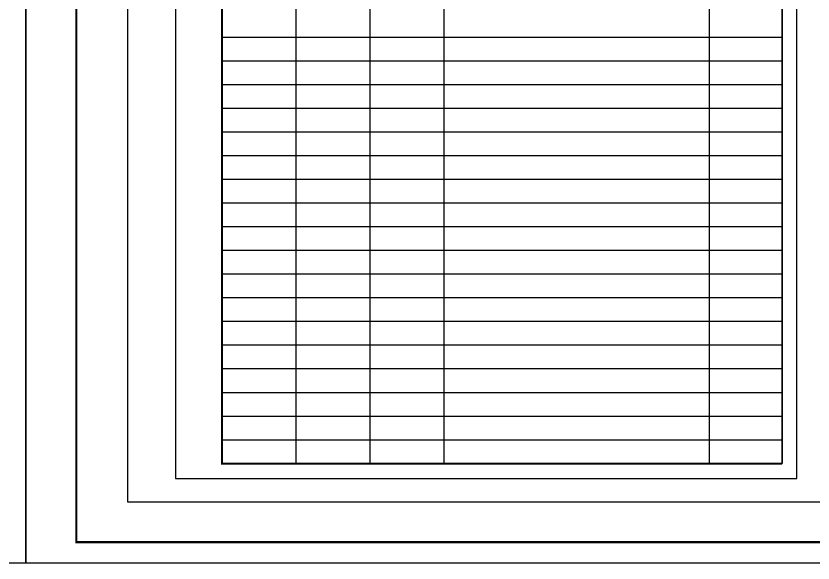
# Model space of a CAD drawing. Extents: x -737978 to 768813, y -372247 to 1140308.
# Drawn here: x -629793 to -602854, y 35256 to 53744 of the extents above; entities that cross this region are included whole.
import ezdxf

# ---------------------------------------------------------------- set-up
doc = ezdxf.new("R2010")
doc.units = 0
doc.header["$LTSCALE"] = 1000
doc.header["$MEASUREMENT"] = 0
doc.layers.add('BORDER', color=7, linetype='CONTINUOUS')
doc.layers.add('PUB_TITLE', color=4, linetype='CONTINUOUS')

msp = doc.modelspace()

# ---------------------------------------------------------------- linework, layer by layer
at = {"layer": 'BORDER'}
msp.add_lwpolyline([(-579317.1, 37313.7), (-626011.3, 37313.7), (-626011.3, 75204.6), (-579317.1, 75204.6)], close=True, dxfattribs=at)
at = {"layer": 'PUB_TITLE'}
for p, q in [((-620331, 69013.7), (-620331, 38613.7)), ((-617831, 69013.7), (-617831, 38613.7)), ((-615331, 69013.7), (-615331, 38613.7)), ((-606367.8, 68982.9), (-606367.8, 38613.7)), ((-603900.4, 53013.7), (-622831, 53013.7)), ((-603900.4, 52213.7), (-622831, 52213.7)), ((-603900.4, 51413.7), (-622831, 51413.7)), ((-603900.4, 50613.7), (-622831, 50613.7)), ((-603900.4, 49813.7), (-622831, 49813.7)), ((-603900.4, 49013.7), (-622831, 49013.7)), ((-603900.4, 49013.7), (-622831, 49013.7)), ((-603900.4, 48213.7), (-622831, 48213.7)), ((-603900.4, 47413.7), (-622831, 47413.7)), ((-603900.4, 46613.7), (-622831, 46613.7)), ((-603900.4, 45813.7), (-622831, 45813.7)), ((-603900.4, 45013.7), (-622831, 45013.7)), ((-603900.4, 44213.7), (-622831, 44213.7)), ((-603900.4, 43413.7), (-622831, 43413.7)), ((-603900.4, 42613.7), (-622831, 42613.7)), ((-603900.4, 41813.7), (-622831, 41813.7)), ((-603900.4, 41013.7), (-622831, 41013.7)), ((-603900.4, 40213.7), (-622831, 40213.7)), ((-603900.4, 39413.7), (-622831, 39413.7)), ((-603900.4, 38613.7), (-622831, 38613.7))]:
    msp.add_line(p, q, dxfattribs=at)
for points in [[(-688857.6, 35256.2), (-688857.6, 77256.2), (-629457.6, 77256.2), (-629457.6, 35256.2)], [(-629457.6, 35256.2), (-629457.6, 77256.2), (-570057.6, 77256.2), (-570057.6, 35256.2)], [(-603400.4, 38113.7), (-603400.4, 73913.7), (-624400.4, 73913.7), (-624400.4, 38113.7)]]:
    msp.add_lwpolyline(points, close=True, dxfattribs=at)
at = {"layer": 'PUB_TITLE', "const_width": 70.7}
msp.add_lwpolyline([(-627754.6, 35963.3), (-570764.7, 35963.3), (-570764.7, 76549.1), (-627754.6, 76549.1)], close=True, dxfattribs=at)
at = {"layer": 'PUB_TITLE', "const_width": 60}
msp.add_lwpolyline([(-622831, 38613.7), (-603900.4, 38613.7), (-622831, 38613.7), (-622831, 73413.7), (-603900.4, 73413.7), (-603900.4, 38613.7)], dxfattribs=at)

doc.saveas('drawing.dxf')
